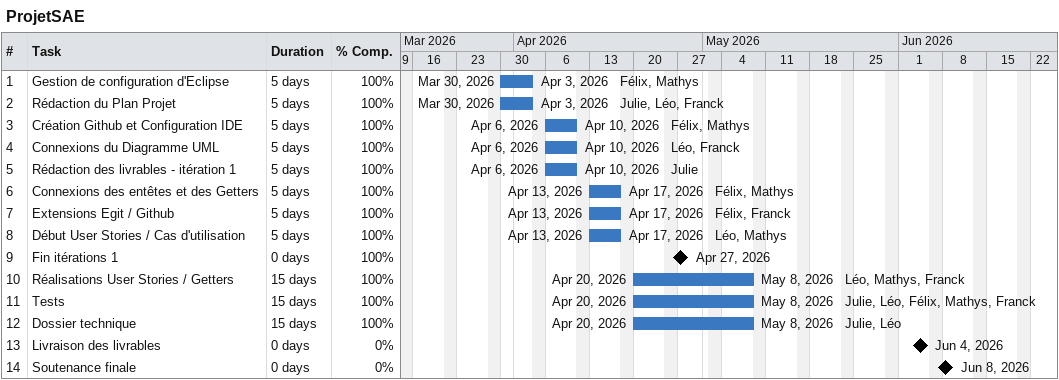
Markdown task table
ProjetSAE

| ID | Task | Duration | Start | Finish | Resources | % complete |
|---|---|---|---|---|---|---|
| 1 | Gestion de configuration d'Eclipse | 5d | 2026-03-30 | 2026-04-03 | Félix, Mathys | 100 |
| 2 | Rédaction du Plan Projet | 5d | 2026-03-30 | 2026-04-03 | Julie, Léo, Franck | 100 |
| 3 | Création Github et Configuration IDE | 5d | 2026-04-06 | 2026-04-10 | Félix, Mathys | 100 |
| 4 | Connexions du Diagramme UML | 5d | 2026-04-06 | 2026-04-10 | Léo, Franck | 100 |
| 5 | Rédaction des livrables - itération 1 | 5d | 2026-04-06 | 2026-04-10 | Julie | 100 |
| 6 | Connexions des entêtes et des Getters | 5d | 2026-04-13 | 2026-04-17 | Félix, Mathys | 100 |
| 7 | Extensions Egit / Github | 5d | 2026-04-13 | 2026-04-17 | Félix, Franck | 100 |
| 8 | Début User Stories / Cas d'utilisation | 5d | 2026-04-13 | 2026-04-17 | Léo, Mathys | 100 |
| 9 | Fin itérations 1 | 0d | 2026-04-27 | 2026-04-27 |  | 100 |
| 10 | Réalisations User Stories / Getters | 15d | 2026-04-20 | 2026-05-08 | Léo, Mathys, Franck | 100 |
| 11 | Tests | 15d | 2026-04-20 | 2026-05-08 | Julie, Léo, Félix, Mathys, Franck | 100 |
| 12 | Dossier technique | 15d | 2026-04-20 | 2026-05-08 | Julie, Léo | 100 |
| 13 | Livraison des livrables | 0d | 2026-06-04 | 2026-06-04 |  | 0 |
| 14 | Soutenance finale | 0d | 2026-06-08 | 2026-06-08 |  | 0 |
